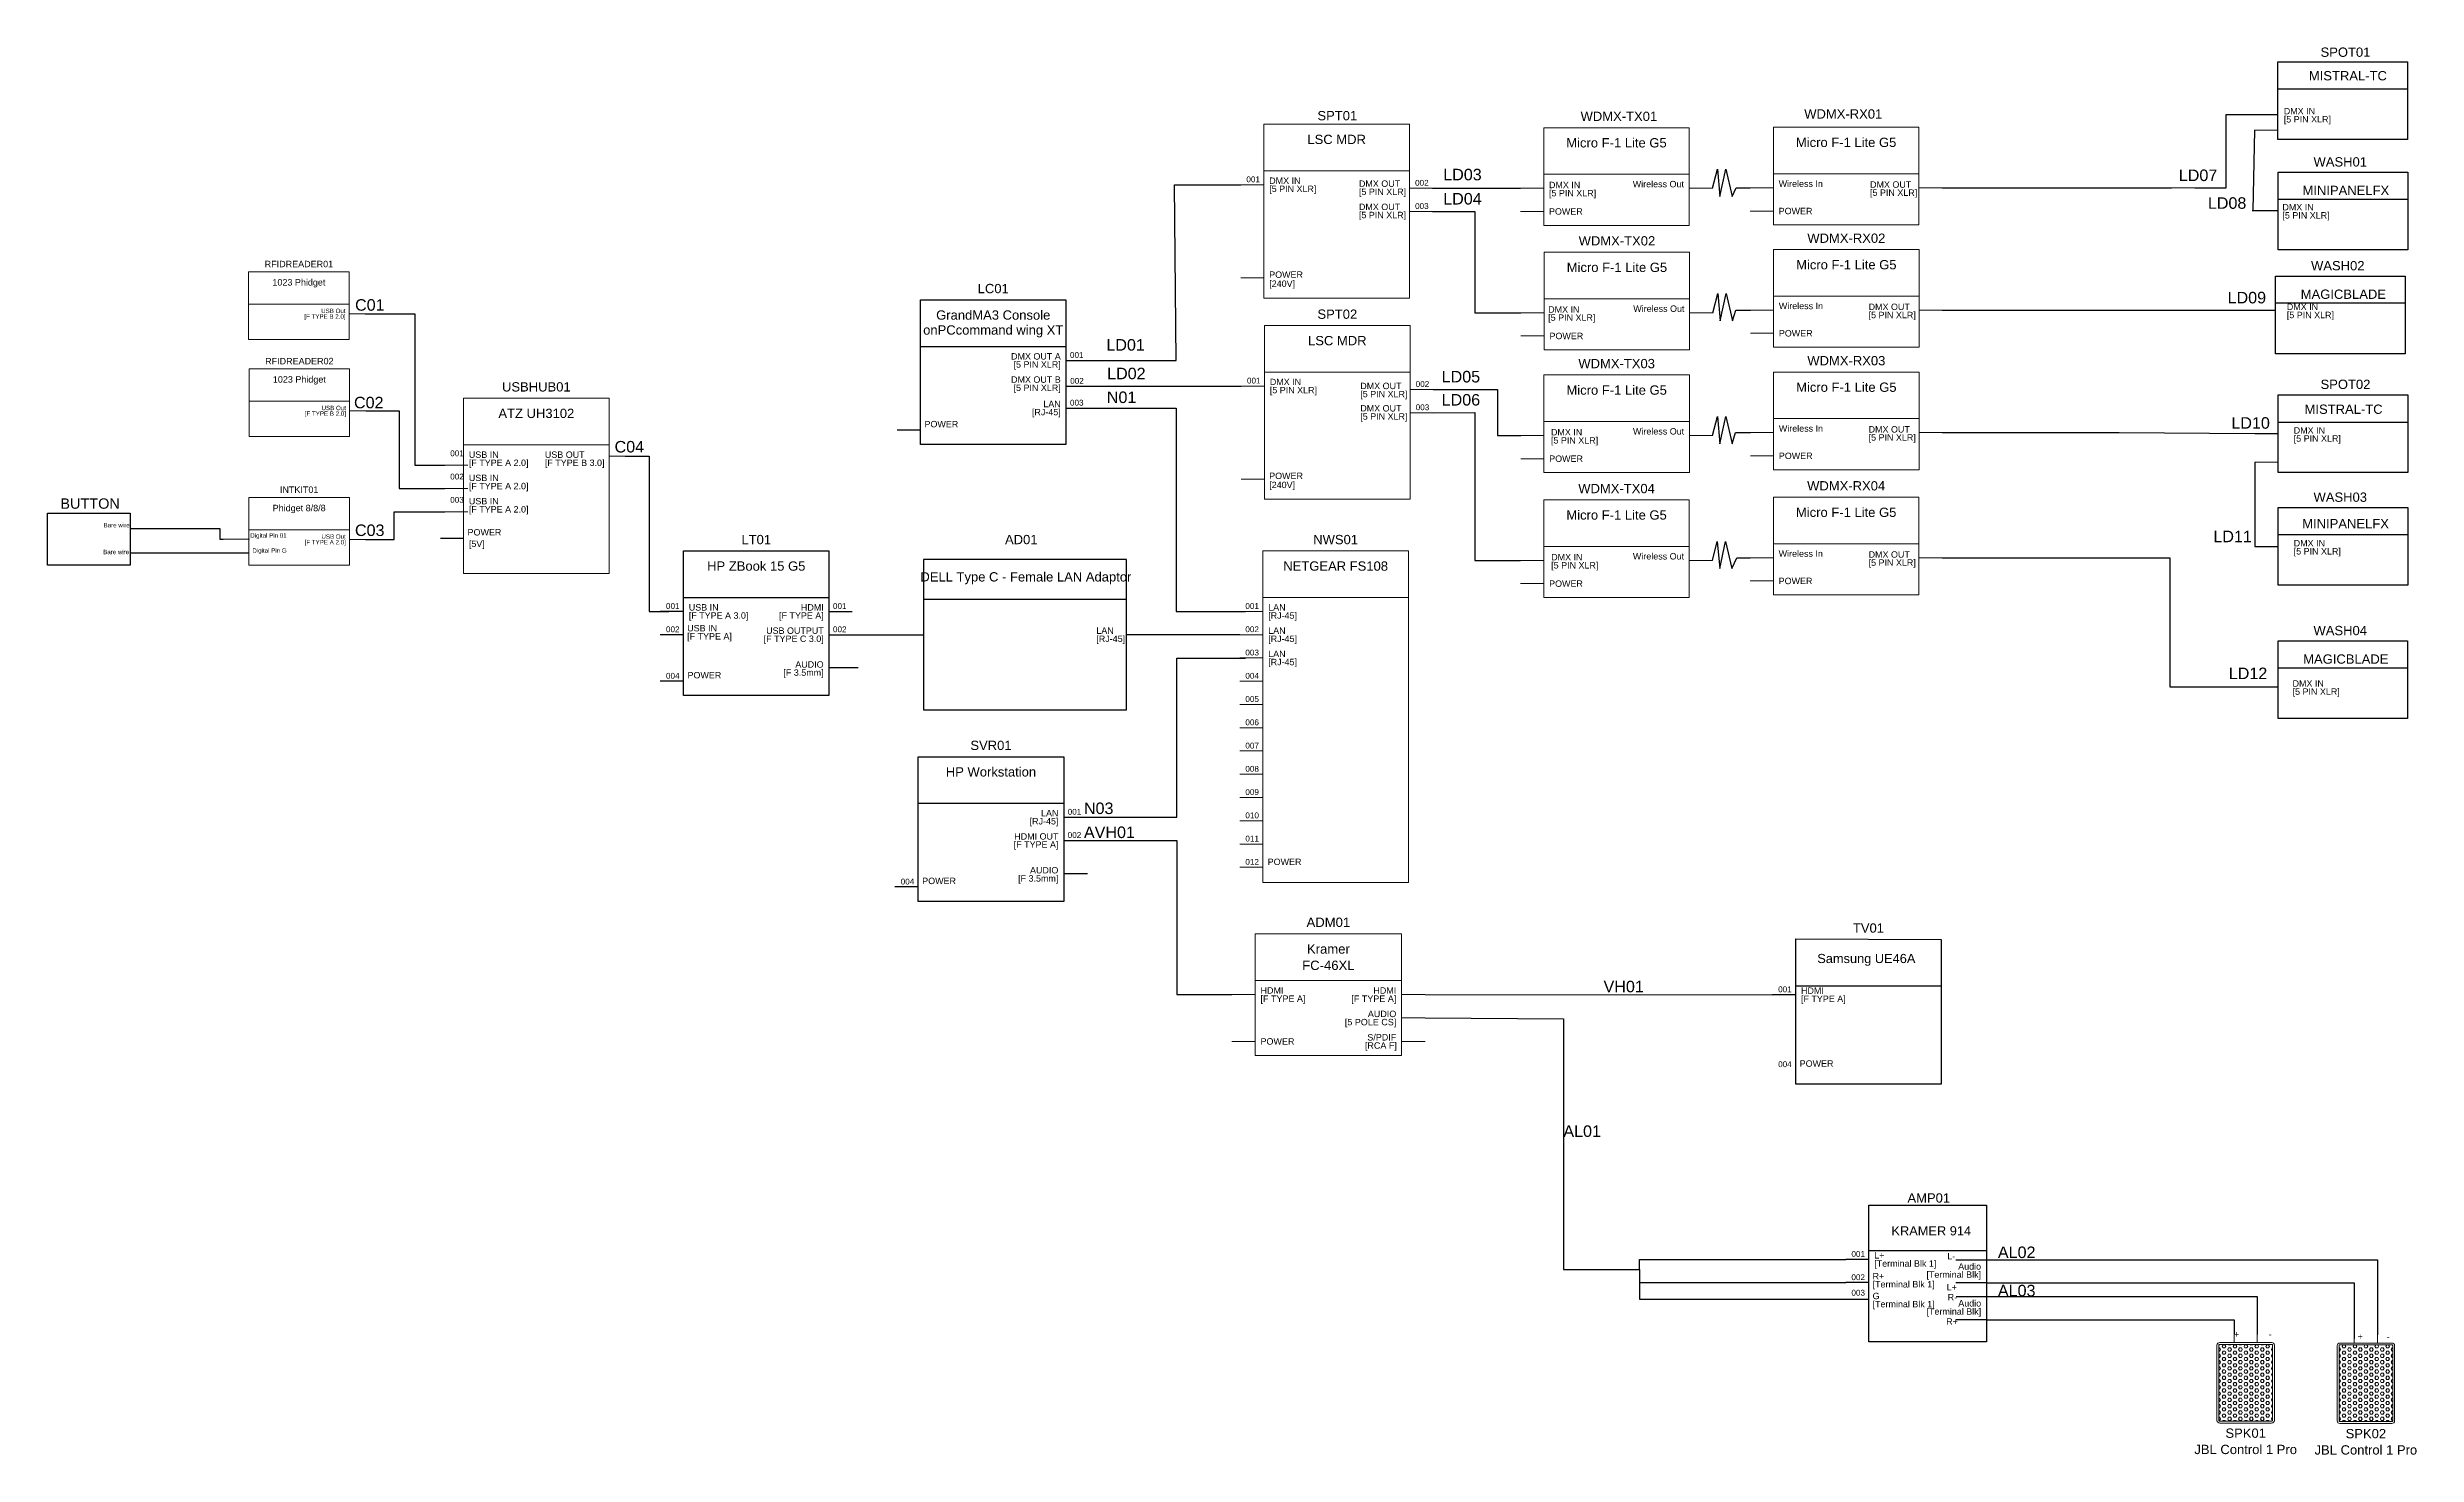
# Model space of a CAD drawing. Header units: millimetres. Extents: x 2419 to 2933, y 1743 to 2048.
import ezdxf
from ezdxf.enums import TextEntityAlignment as Align

# ---------------------------------------------------------------- set-up
doc = ezdxf.new("R2010")
doc.units = ezdxf.units.MM
doc.layers.add('BLOCK BORDER', color=7, linetype='Continuous', lineweight=18)
doc.layers.add('BLOCK BORDER IN', color=7, linetype='Continuous', lineweight=5)
doc.styles.add('CAD_SALES', font='arial.ttf')
doc.styles.get("Standard").update_dxf_attribs({"font": 'arial.ttf'})

# ---------------------------------------------------------------- blocks, each defined once
blk = doc.blocks.new('H')
at = {"layer": 'BLOCK BORDER IN'}
h = blk.add_hatch(dxfattribs=at)
h.set_pattern_fill('HEX', color=256, scale=0.125, style=0)
h.set_pattern_definition([(0, (0, 0), (0, 0.0270633), [0.015625, -0.03125]), (120, (0, 0), (-0.0234375, -0.0135316), [0.015625, -0.03125]), (60, (0.015625, 0), (-0.0234375, 0.0135316), [0.015625, -0.03125])])
h.paths.add_polyline_path([(0.231, -0.007, 0.414214), (0.223, 0), (-0.223, 0, 0.414214), (-0.231, -0.007), (-0.231, -0.653, 0.414214), (-0.223, -0.661), (0.223, -0.661, 0.414214), (0.231, -0.653)])
blk = doc.blocks.new('SI 26')
at = {"layer": 'BLOCK BORDER'}
for points in [[(0, -0.07), (0, 0)], [(0.2, -0.07), (0.2, 0)]]:
    blk.add_lwpolyline(points, dxfattribs=at)
blk.add_lwpolyline([(-0.123, -0.762), (0.323, -0.762, 0.414214), (0.347, -0.739), (0.347, -0.093, 0.414214), (0.323, -0.07), (-0.123, -0.07, 0.414214), (-0.147, -0.093), (-0.147, -0.739, 0.414214)], format="xyb", close=True, dxfattribs=at)
at = {"layer": 'BLOCK BORDER IN'}
blk.add_lwpolyline([(-0.123, -0.746), (0.323, -0.746, 0.414214), (0.331, -0.739), (0.331, -0.093, 0.414214), (0.323, -0.086), (-0.123, -0.086, 0.414214), (-0.131, -0.093), (-0.131, -0.739, 0.414214)], format="xyb", close=True, dxfattribs=at)
blk.add_blockref('H', (0.1, -0.086), dxfattribs=at)
at = {"style": 'CAD_SALES'}
for tag, p in [('SPKR_LBL', (0.1, -0.849)), ('SPKR_PN', (0.1, -0.989))]:
    blk.add_attdef(tag, text='', height=0.08, dxfattribs=at).set_placement(p, align=Align.MIDDLE_CENTER)
blk = doc.blocks.new('HDMI F A R')
at = {"style": 'CAD_SALES'}
for s, p in [('HDMI', (-0.045, 0.035)), ('[F TYPE A]', (-0.045, -0.035))]:
    blk.add_text(s, height=0.055, dxfattribs=at).set_placement(p, align=Align.MIDDLE_RIGHT)
blk = doc.blocks.new('AUD-5POLE R')
at = {"style": 'CAD_SALES'}
for s, p in [('AUDIO', (-0.045, 0.035)), ('[5 POLE CS]', (-0.045, -0.035))]:
    blk.add_text(s, height=0.055, dxfattribs=at).set_placement(p, align=Align.MIDDLE_RIGHT)
blk = doc.blocks.new('HDMI F A L')
at = {"style": 'CAD_SALES'}
for s, p in [('HDMI', (0.045, 0.035)), ('[F TYPE A]', (0.045, -0.035))]:
    blk.add_text(s, height=0.055, dxfattribs=at).set_placement(p, align=Align.MIDDLE_LEFT)

msp = doc.modelspace()

# ---------------------------------------------------------------- linework, layer by layer
for p, q in [((2897.48, 2030.1), (2897.11, 2012.69)), ((2779.93, 2017.52), (2780.96, 2021.65)), ((2780.96, 2021.65), (2781.52, 2015.73)), ((2781.52, 2015.73), (2782.77, 2021.65)), ((2782.77, 2021.65), (2784.14, 2015.73)), ((2784.14, 2015.73), (2785.06, 2017.61)), ((2785.06, 2017.61), (2788.06, 2017.61)), ((2829.7, 2017.61), (2879.49, 2017.59)), ((2896.95, 2012.69), (2902.57, 2012.69)), ((2779.99, 1990.5), (2781.02, 1994.63)), ((2781.02, 1994.63), (2781.58, 1988.71)), ((2781.58, 1988.71), (2782.83, 1994.63)), ((2782.83, 1994.63), (2784.2, 1988.71)), ((2608.12, 1961.89), (2608.12, 1993.27)), ((2608.12, 1993.27), (2639.66, 1993.27)), ((2639.66, 1993.27), (2639.66, 1961.89)), ((2784.2, 1988.71), (2784.96, 1991.07)), ((2784.96, 1991.07), (2788.11, 1991.07)), ((2608.12, 1983.18), (2639.66, 1983.18)), ((2639.66, 1980.15), (2644.71, 1980.15)), ((2639.71, 1974.54), (2644.76, 1974.54)), ((2639.67, 1969.81), (2644.72, 1969.81)), ((2608.12, 1965.01), (2603.08, 1965.01)), ((2779.93, 1963.87), (2780.96, 1968)), ((2780.96, 1968), (2781.52, 1962.08)), ((2781.52, 1962.08), (2782.77, 1968)), ((2782.77, 1968), (2784.14, 1962.08)), ((2784.14, 1962.08), (2784.92, 1964.5)), ((2784.92, 1964.5), (2788.11, 1964.5)), ((2829.74, 1964.5), (2868.08, 1964.5)), ((2868.08, 1964.5), (2868.08, 1964.5)), ((2868.08, 1964.5), (2897.54, 1964.28)), ((2897.54, 1964.28), (2902.57, 1964.28)), ((2639.66, 1961.89), (2608.12, 1961.89)), ((2897.54, 1958.1), (2897.54, 1939.8)), ((2436.72, 1943.65), (2456.17, 1943.65)), ((2456.17, 1943.65), (2456.17, 1941.35)), ((2436.72, 1938.41), (2462.45, 1938.41)), ((2456.17, 1941.35), (2456.84, 1941.35)), ((2509.02, 1941.54), (2503.97, 1941.54)), ((2556.72, 1907.42), (2556.72, 1938.81)), ((2556.72, 1938.81), (2588.26, 1938.81)), ((2588.26, 1938.81), (2588.26, 1907.42)), ((2779.91, 1936.76), (2780.94, 1940.89)), ((2780.94, 1940.89), (2781.5, 1934.98)), ((2781.5, 1934.98), (2782.75, 1940.89)), ((2782.75, 1940.89), (2784.12, 1934.98)), ((2784.12, 1934.98), (2785.21, 1937.35)), ((2785.21, 1937.35), (2788.07, 1937.35)), ((2897.54, 1939.8), (2902.57, 1939.8)), ((2556.72, 1928.71), (2588.26, 1928.71)), ((2608.8, 1928.35), (2652.76, 1928.35)), ((2556.72, 1925.69), (2551.68, 1925.69)), ((2588.26, 1925.69), (2593.31, 1925.69)), ((2556.72, 1920.64), (2551.68, 1920.64)), ((2588.26, 1920.64), (2593.31, 1920.64)), ((2593.31, 1920.64), (2608.8, 1920.64)), ((2677.35, 1920.64), (2652.76, 1920.64)), ((2588.26, 1913.49), (2594.56, 1913.49)), ((2556.72, 1910.55), (2551.68, 1910.55)), ((2588.26, 1907.42), (2556.72, 1907.42)), ((2607.63, 1862.78), (2607.63, 1894.17)), ((2607.63, 1894.17), (2639.17, 1894.17)), ((2639.17, 1894.17), (2639.17, 1862.78)), ((2607.63, 1884.07), (2639.17, 1884.07)), ((2639.17, 1881.04), (2644.22, 1881.04)), ((2639.17, 1876), (2644.22, 1876)), ((2607.63, 1865.91), (2602.58, 1865.91)), ((2639.17, 1868.85), (2644.31, 1868.85)), ((2639.17, 1862.78), (2607.63, 1862.78)), ((2797.95, 1823.15), (2797.95, 1854.66)), ((2797.95, 1854.66), (2829.49, 1854.53)), ((2829.49, 1854.53), (2829.49, 1823.15)), ((2797.95, 1842.52), (2792.91, 1842.52)), ((2797.95, 1844.44), (2829.49, 1844.44)), ((2717.54, 1837.48), (2747.55, 1837.33)), ((2747.55, 1837.33), (2747.55, 1784.98)), ((2829.49, 1823.15), (2797.95, 1823.15)), ((2813.81, 1796.84), (2839.34, 1796.84)), ((2813.81, 1767.22), (2813.81, 1796.84)), ((2839.34, 1796.84), (2839.34, 1767.22)), ((2747.55, 1784.98), (2747.55, 1782.88)), ((2764.09, 1782.88), (2764.09, 1785.11)), ((2764.09, 1785.11), (2808.79, 1785.11)), ((2813.84, 1785.11), (2808.79, 1785.11)), ((2813.81, 1787.02), (2839.34, 1787.02)), ((2832.71, 1785.04), (2839.29, 1785.04)), ((2747.55, 1782.88), (2764.09, 1782.88)), ((2764.09, 1782.88), (2764.09, 1780.06)), ((2764.09, 1780.06), (2808.79, 1780.06)), ((2764.09, 1780.06), (2764.09, 1776.49)), ((2813.84, 1780.06), (2808.79, 1780.06)), ((2839.29, 1780), (2832.71, 1780)), ((2764.09, 1776.49), (2813.81, 1776.49)), ((2832.73, 1777.05), (2839.31, 1777.05)), ((2839.31, 1772), (2832.73, 1772)), ((2839.34, 1767.22), (2813.81, 1767.22))]:
    msp.add_line(p, q)
for points in [[(2902.55, 2044.91), (2930.65, 2044.91), (2930.65, 2028.04), (2902.55, 2028.04)], [(2902.57, 2020.97), (2930.68, 2020.97), (2930.68, 2004.11), (2902.57, 2004.11)], [(2902.03, 1998.45), (2930.13, 1998.45), (2930.13, 1981.59), (2902.03, 1981.59)], [(2902.57, 1972.71), (2930.68, 1972.71), (2930.68, 1955.85), (2902.57, 1955.85)], [(2902.57, 1948.23), (2930.68, 1948.23), (2930.68, 1931.37), (2902.57, 1931.37)], [(2418.74, 1946.97), (2436.72, 1946.97), (2436.72, 1935.73), (2418.74, 1935.73)], [(2608.8, 1904.33), (2652.76, 1904.33), (2652.76, 1936.95), (2608.8, 1936.95)], [(2902.56, 1919.29), (2930.66, 1919.29), (2930.66, 1902.43), (2902.56, 1902.43)]]:
    msp.add_lwpolyline(points, close=True)
for points in [[(2902.49, 2039.05), (2930.6, 2039.05)], [(2884.54, 2017.59), (2891.33, 2017.59), (2891.33, 2033.53), (2902.55, 2033.53)], [(2644.74, 1980.15), (2663.57, 1980.15), (2663.21, 2018.26), (2677.57, 2018.26)], [(2719.2, 2017.51), (2738.25, 2017.52)], [(2902.58, 2015.14), (2930.69, 2015.14)], [(2719.2, 2012.46), (2728.32, 2012.46), (2728.32, 1990.5), (2738.36, 1990.5)], [(2487.68, 1990.28), (2498.42, 1990.28), (2498.42, 1957.39), (2504.91, 1957.39)], [(2829.74, 1991.07), (2902.03, 1991.07)], [(2902.03, 1992.62), (2930.15, 1992.62)], [(2644.62, 1974.54), (2677.7, 1974.59)], [(2719.33, 1973.85), (2733.28, 1973.85), (2733.28, 1963.87), (2738.3, 1963.87)], [(2487.78, 1969.22), (2495.05, 1969.22), (2495.05, 1952.34), (2504.91, 1952.34)], [(2644.74, 1969.81), (2663.57, 1969.81), (2663.57, 1925.69), (2678.6, 1925.69)], [(2719.33, 1968.8), (2728.32, 1968.86), (2728.32, 1936.76), (2738.28, 1936.76)], [(2902.61, 1966.75), (2930.72, 1966.75)], [(2544.05, 1959.34), (2549.23, 1959.34), (2549.23, 1925.69), (2553.54, 1925.69)], [(2487.75, 1941.32), (2493.93, 1941.32), (2493.93, 1947.3), (2504.91, 1947.3)], [(2829.7, 1937.35), (2879.06, 1937.35), (2879.06, 1909.36), (2902.56, 1909.36)], [(2902.57, 1942.37), (2930.59, 1942.37)], [(2643.56, 1881.04), (2663.7, 1881.04), (2663.72, 1915.58), (2678.6, 1915.58)], [(2902.57, 1913.46), (2930.68, 1913.46)], [(2643.56, 1876), (2663.69, 1876), (2663.7, 1842.56), (2675.63, 1842.56)], [(2717.54, 1842.56), (2792.91, 1842.52)], [(2839.29, 1785.04), (2924.13, 1785.04), (2924.13, 1768.73)], [(2839.29, 1780), (2919.09, 1780), (2919.09, 1767.85)], [(2839.31, 1777.05), (2898.06, 1777.05), (2898.06, 1768.83)], [(2839.31, 1772), (2893.02, 1772), (2893.02, 1768.83)]]:
    msp.add_lwpolyline(points)
at = {"layer": 'BLOCK BORDER'}
for p, q in [((2902.52, 2030.1), (2897.48, 2030.1)), ((2682.61, 2021.28), (2714.15, 2021.28)), ((2743.3, 2020.55), (2774.84, 2020.55)), ((2793.11, 2020.64), (2824.65, 2020.64)), ((2682.61, 2018.26), (2677.57, 2018.26)), ((2719.2, 2017.51), (2714.15, 2017.51)), ((2743.3, 2017.52), (2738.25, 2017.52)), ((2774.84, 2017.52), (2779.88, 2017.52)), ((2793.11, 2017.61), (2788.06, 2017.61)), ((2824.65, 2017.61), (2829.7, 2017.61)), ((2879.49, 2017.59), (2884.54, 2017.59)), ((2714.15, 2012.46), (2719.2, 2012.46)), ((2743.3, 2012.47), (2738.25, 2012.47)), ((2793.11, 2012.56), (2788.06, 2012.56)), ((2677.57, 1998.07), (2682.61, 1998.07)), ((2793.16, 1994.1), (2824.7, 1994.1)), ((2462.38, 1992.37), (2484.19, 1992.37)), ((2484.19, 1990.28), (2487.68, 1990.28)), ((2743.4, 1990.5), (2738.36, 1990.5)), ((2743.4, 1993.53), (2774.94, 1993.53)), ((2774.94, 1990.5), (2779.99, 1990.5)), ((2793.16, 1991.07), (2788.11, 1991.07)), ((2824.7, 1991.07), (2829.74, 1991.07)), ((2743.4, 1985.45), (2738.36, 1985.45)), ((2793.16, 1986.03), (2788.11, 1986.03)), ((2682.75, 1974.59), (2677.7, 1974.59)), ((2682.75, 1977.62), (2714.29, 1977.62)), ((2719.33, 1973.85), (2714.28, 1973.85)), ((2462.48, 1971.32), (2484.29, 1971.32)), ((2484.29, 1969.22), (2487.78, 1969.22)), ((2714.28, 1968.8), (2719.33, 1968.8)), ((2743.34, 1963.87), (2738.3, 1963.87)), ((2743.34, 1966.9), (2774.88, 1966.9)), ((2774.88, 1963.87), (2779.93, 1963.87)), ((2793.16, 1964.5), (2788.11, 1964.5)), ((2793.16, 1967.53), (2824.7, 1967.53)), ((2824.7, 1964.5), (2829.74, 1964.5)), ((2509.02, 1961.85), (2540.56, 1961.85)), ((2540.56, 1959.34), (2544.05, 1959.34)), ((2743.34, 1958.83), (2738.3, 1958.83)), ((2793.16, 1959.45), (2788.11, 1959.45)), ((2902.59, 1958.1), (2897.54, 1958.1)), ((2509.96, 1957.39), (2504.91, 1957.39)), ((2677.7, 1954.41), (2682.75, 1954.41)), ((2509.96, 1952.34), (2504.91, 1952.34)), ((2462.45, 1943.41), (2484.26, 1943.41)), ((2504.91, 1947.3), (2509.96, 1947.3)), ((2456.84, 1941.35), (2462.55, 1941.35)), ((2484.26, 1941.32), (2487.75, 1941.32)), ((2743.32, 1939.79), (2774.86, 1939.79)), ((2793.12, 1937.35), (2788.07, 1937.35)), ((2793.12, 1940.38), (2824.66, 1940.38)), ((2824.66, 1937.35), (2829.7, 1937.35)), ((2743.32, 1936.76), (2738.28, 1936.76)), ((2774.86, 1936.76), (2779.91, 1936.76)), ((2793.12, 1932.3), (2788.07, 1932.3)), ((2682.39, 1928.72), (2713.93, 1928.72)), ((2743.32, 1931.72), (2738.28, 1931.72)), ((2682.39, 1925.69), (2677.35, 1925.69)), ((2682.39, 1920.64), (2677.35, 1920.64)), ((2677.35, 1915.59), (2682.39, 1915.59)), ((2677.35, 1910.55), (2682.39, 1910.55)), ((2677.35, 1905.5), (2682.39, 1905.5)), ((2677.35, 1900.46), (2682.39, 1900.46)), ((2677.35, 1895.41), (2682.39, 1895.41)), ((2677.35, 1890.36), (2682.39, 1890.36)), ((2677.35, 1885.32), (2682.39, 1885.32)), ((2677.35, 1880.27), (2682.39, 1880.27)), ((2677.35, 1875.22), (2682.39, 1875.22)), ((2677.35, 1870.18), (2682.39, 1870.18)), ((2680.71, 1845.6), (2712.46, 1845.6)), ((2680.71, 1842.56), (2675.63, 1842.56)), ((2712.46, 1842.56), (2717.54, 1842.56)), ((2712.46, 1837.48), (2717.54, 1837.48)), ((2675.63, 1832.4), (2680.71, 1832.4)), ((2712.46, 1832.4), (2717.54, 1832.4))]:
    msp.add_line(p, q, dxfattribs=at)
for points in [[(2714.15, 1993.68), (2682.61, 1993.68), (2682.61, 2031.38), (2714.15, 2031.38)], [(2774.84, 2009.44), (2743.3, 2009.44), (2743.3, 2030.64), (2774.84, 2030.64)], [(2824.65, 2009.53), (2793.11, 2009.53), (2793.11, 2030.73), (2824.65, 2030.73)], [(2824.7, 1983), (2793.16, 1983), (2793.16, 2004.19), (2824.7, 2004.19)], [(2484.19, 1984.7), (2462.38, 1984.7), (2462.38, 1999.35), (2484.19, 1999.35)], [(2774.94, 1982.42), (2743.4, 1982.42), (2743.4, 2003.62), (2774.94, 2003.62)], [(2714.29, 1950.02), (2682.75, 1950.02), (2682.75, 1987.72), (2714.29, 1987.72)], [(2484.29, 1963.64), (2462.48, 1963.64), (2462.48, 1978.29), (2484.29, 1978.29)], [(2774.88, 1955.8), (2743.34, 1955.8), (2743.34, 1976.99), (2774.88, 1976.99)], [(2824.7, 1956.43), (2793.16, 1956.43), (2793.16, 1977.62), (2824.7, 1977.62)], [(2540.56, 1933.89), (2509.02, 1933.89), (2509.02, 1971.94), (2540.56, 1971.94)], [(2484.26, 1935.73), (2462.45, 1935.73), (2462.45, 1950.39), (2484.26, 1950.39)], [(2774.86, 1928.69), (2743.32, 1928.69), (2743.32, 1949.89), (2774.86, 1949.89)], [(2824.66, 1929.28), (2793.12, 1929.28), (2793.12, 1950.47), (2824.66, 1950.47)], [(2713.93, 1866.9), (2682.39, 1866.9), (2682.39, 1938.81), (2713.93, 1938.81)], [(2712.46, 1829.35), (2680.71, 1829.35), (2680.71, 1855.76), (2712.46, 1855.76)]]:
    msp.add_lwpolyline(points, close=True, dxfattribs=at)

# ---------------------------------------------------------------- block references
at = {"xscale": 25.4, "yscale": 25.4, "zscale": 25.4}
for name, p in [('HDMI F A L', (2680.71, 1842.56)), ('HDMI F A R', (2712.46, 1842.56)), ('AUD-5POLE R', (2712.46, 1837.48))]:
    msp.add_blockref(name, p, dxfattribs=at)
at = {"xscale": 25.23219557241346, "yscale": 25.23219557241346, "zscale": 25.23219557241346}
for p, values in [((2893.02, 1768.83), {'SPKR_LBL': 'SPK01', 'SPKR_PN': 'JBL Control 1 Pro'}), ((2919.09, 1768.73), {'SPKR_LBL': 'SPK02', 'SPKR_PN': 'JBL Control 1 Pro'})]:
    msp.add_blockref('SI 26', p, dxfattribs=at).add_auto_attribs(values)

# ---------------------------------------------------------------- texts
at = {"style": 'CAD_SALES'}
for s, height, p in [('[5 PIN XLR]', 1.3878, (2903.81, 2032.46)), ('DMX IN', 1.388, (2903.81, 2034.23)), ('DMX IN', 1.388, (2683.75, 2019.14)), ('[5 PIN XLR]', 1.3878, (2683.75, 2017.37)), ('[5 PIN XLR]', 1.3878, (2703.21, 2016.74)), ('DMX OUT', 1.388, (2703.21, 2018.5)), ('[5 PIN XLR]', 1.3878, (2744.43, 2016.44)), ('DMX IN', 1.388, (2744.43, 2018.21)), ('Wireless In', 1.3878, (2794.25, 2018.49)), ('[5 PIN XLR]', 1.3878, (2814.07, 2016.54)), ('DMX OUT', 1.388, (2814.07, 2018.3)), ('[5 PIN XLR]', 1.3878, (2703.21, 2011.69)), ('DMX OUT', 1.388, (2703.21, 2013.46)), ('POWER', 1.388, (2744.43, 2012.47)), ('POWER', 1.388, (2794.25, 2012.56)), ('[5 PIN XLR]', 1.3878, (2903.51, 2011.62)), ('DMX IN', 1.388, (2903.51, 2013.39)), ('POWER', 1.388, (2683.75, 1998.76)), ('[240V]', 1.388, (2683.75, 1996.79)), ('[5 PIN XLR]', 1.3878, (2744.26, 1989.43)), ('DMX IN', 1.388, (2744.26, 1991.19)), ('Wireless In', 1.3878, (2794.29, 1991.96)), ('[5 PIN XLR]', 1.3878, (2813.76, 1990)), ('DMX OUT', 1.388, (2813.76, 1991.77)), ('[5 PIN XLR]', 1.3878, (2904.47, 1990)), ('DMX IN', 1.388, (2904.47, 1991.77)), ('POWER', 1.388, (2744.54, 1985.45)), ('POWER', 1.388, (2794.29, 1986.03)), ('001', 1.262, (2640.54, 1981.33)), ('002', 1.262, (2640.58, 1975.71)), ('[5 PIN XLR]', 1.3878, (2683.88, 1973.71)), ('DMX IN', 1.388, (2683.88, 1975.48)), ('[5 PIN XLR]', 1.3878, (2703.5, 1972.85)), ('DMX OUT', 1.388, (2703.5, 1974.61)), ('003', 1.262, (2640.54, 1970.98)), ('[5 PIN XLR]', 1.3878, (2703.5, 1967.99)), ('DMX OUT', 1.388, (2703.5, 1969.76)), ('POWER', 1.388, (2608.98, 1966.33)), ('[5 PIN XLR]', 1.3878, (2744.86, 1962.8)), ('DMX IN', 1.388, (2744.86, 1964.57)), ('Wireless In', 1.3878, (2794.29, 1965.38)), ('[5 PIN XLR]', 1.3878, (2813.76, 1963.43)), ('DMX OUT', 1.388, (2813.76, 1965.19)), ('[5 PIN XLR]', 1.3878, (2905.96, 1963.21)), ('DMX IN', 1.388, (2905.96, 1964.97)), ('[F TYPE A 2.0]', 1.3878, (2510.16, 1957.94)), ('USB IN', 1.388, (2510.16, 1959.7)), ('[F TYPE B 3.0]', 1.3878, (2526.64, 1957.94)), ('USB OUT', 1.388, (2526.64, 1959.7)), ('POWER', 1.388, (2744.48, 1958.83)), ('POWER', 1.388, (2794.29, 1959.45)), ('[F TYPE A 2.0]', 1.3878, (2510.16, 1952.89)), ('USB IN', 1.388, (2510.16, 1954.66)), ('[240V]', 1.388, (2683.75, 1953.13)), ('POWER', 1.388, (2683.75, 1955.1)), ('[F TYPE A 2.0]', 1.3878, (2510.16, 1947.84)), ('USB IN', 1.388, (2510.16, 1949.61)), ('POWER', 1.388, (2509.88, 1942.86)), ('[5V]', 1.388, (2510.16, 1940.36)), ('DMX IN', 1.388, (2744.91, 1937.46)), ('Wireless In', 1.3878, (2794.25, 1938.23)), ('DMX OUT', 1.388, (2813.76, 1938.04)), ('[5 PIN XLR]', 1.3878, (2905.96, 1938.73)), ('DMX IN', 1.388, (2905.96, 1940.49)), ('POWER', 1.388, (2744.46, 1931.72)), ('[5 PIN XLR]', 1.3878, (2744.91, 1935.69)), ('POWER', 1.388, (2794.25, 1932.3)), ('[5 PIN XLR]', 1.3878, (2813.76, 1936.28)), ('USB IN', 1.388, (2557.86, 1926.57)), ('001', 1.262, (2589.13, 1926.86)), ('LAN', 1.388, (2683.53, 1926.57)), ('USB IN', 1.388, (2557.51, 1922.06)), ('[F TYPE A 3.0]', 1.3878, (2557.86, 1924.8)), ('002', 1.262, (2589.13, 1921.81)), ('LAN', 1.388, (2646.25, 1921.52)), ('[RJ-45]', 1.388, (2683.53, 1924.8)), ('LAN', 1.388, (2683.53, 1921.52)), ('[F TYPE A]', 1.388, (2557.51, 1920.29)), ('[RJ-45]', 1.388, (2646.25, 1919.76)), ('[RJ-45]', 1.388, (2683.53, 1919.76)), ('LAN', 1.388, (2683.53, 1916.48)), ('POWER', 1.388, (2557.58, 1911.86)), ('[RJ-45]', 1.388, (2683.53, 1914.71)), ('[5 PIN XLR]', 1.3878, (2905.72, 1908.29)), ('DMX IN', 1.388, (2905.72, 1910.06)), ('001', 1.262, (2640.04, 1882.22)), ('002', 1.262, (2640.04, 1877.17)), ('POWER', 1.388, (2608.49, 1867.22)), ('[F TYPE A]', 1.388, (2799.09, 1841.64)), ('HDMI', 1.388, (2799.09, 1843.41)), ('POWER', 1.397, (2681.85, 1832.4)), ('POWER', 1.388, (2798.81, 1827.59)), ('[Terminal Blk 1]', 1.3878, (2814.98, 1784.22)), ('L+', 1.388, (2814.98, 1785.99)), ('L-', 1.388, (2830.82, 1785.8)), ('[Terminal Blk 1]', 1.3878, (2814.62, 1779.71)), ('R+', 1.388, (2814.62, 1781.48)), ('L+', 1.388, (2830.68, 1779.09)), ('G', 1.39, (2814.62, 1777.17)), ('[Terminal Blk 1]', 1.3878, (2814.62, 1775.41)), ('R-', 1.388, (2830.91, 1776.92)), ('R+', 1.388, (2830.6, 1771.62)), ('+', 1.39, (2893.02, 1768.85)), ('-', 1.39, (2900.55, 1768.85)), ('+', 1.39, (2919.81, 1768.36)), ('-', 1.39, (2926.14, 1768.36))]:
    msp.add_text(s, height=height, dxfattribs=at).set_placement(p, align=Align.MIDDLE_LEFT)
for s, height, p in [('LSC MDR', 2.019, (2698.38, 2028.1)), ('Micro F-1 Lite G5', 2.0186, (2759.07, 2027.36)), ('Micro F-1 Lite G5', 2.0186, (2808.88, 2027.45)), ('Micro F-1 Lite G5', 2.0186, (2759.17, 2000.34)), ('Micro F-1 Lite G5', 2.0186, (2808.93, 2000.91)), ('1023 Phidget', 1.3958, (2473.29, 1997.09)), ('GrandMA3 Console', 2.0186, (2623.89, 1989.99)), ('onPCcommand wing XT', 2.0186, (2623.89, 1986.75)), ('LSC MDR', 2.019, (2698.52, 1984.44)), ('1023 Phidget', 1.3958, (2473.39, 1976.03)), ('Micro F-1 Lite G5', 2.0186, (2759.11, 1973.71)), ('Micro F-1 Lite G5', 2.0186, (2808.93, 1974.34)), ('ATZ UH3102', 2.019, (2524.79, 1968.66)), ('Phidget 8/8/8', 1.3958, (2473.35, 1948.12)), ('Micro F-1 Lite G5', 2.0186, (2759.09, 1946.61)), ('Micro F-1 Lite G5', 2.0186, (2808.89, 1947.19)), ('HP ZBook 15 G5', 2.0186, (2572.49, 1935.53)), ('DELL Type C - Female LAN Adaptor', 2.0186, (2630.97, 1933.19)), ('NETGEAR FS108', 2.0186, (2698.16, 1935.53)), ('HP Workstation', 2.0186, (2623.4, 1890.88)), ('Kramer', 2.032, (2696.58, 1852.46)), ('FC-46XL', 2.032, (2696.58, 1848.91))]:
    msp.add_text(s, height=height, dxfattribs=at).set_placement(p, align=Align.MIDDLE_CENTER)
for s, height, p in [('001', 1.262, (2681.74, 2019.43)), ('002', 1.262, (2718.33, 2018.68)), ('Wireless Out', 1.3878, (2773.7, 2018.4)), ('003', 1.262, (2718.33, 2013.64)), ('[F TYPE B 2.0]', 0.9596, (2483.41, 1989.67)), ('USB Out', 0.96, (2483.41, 1990.89)), ('Wireless Out', 1.3878, (2773.81, 1991.38)), ('DMX OUT A', 1.388, (2638.53, 1981.03)), ('[5 PIN XLR]', 1.3878, (2638.53, 1979.27)), ('DMX OUT B', 1.388, (2638.53, 1975.99)), ('[5 PIN XLR]', 1.3878, (2638.53, 1974.22)), ('001', 1.262, (2681.87, 1975.77)), ('002', 1.262, (2718.46, 1975.02)), ('[F TYPE B 2.0]', 0.9596, (2483.5, 1968.61)), ('USB Out', 0.96, (2483.5, 1969.83)), ('[RJ-45]', 1.388, (2638.53, 1968.93)), ('LAN', 1.388, (2638.53, 1970.69)), ('003', 1.262, (2718.46, 1969.98)), ('Wireless Out', 1.3878, (2773.75, 1964.76)), ('001', 1.262, (2509.05, 1959.99)), ('002', 1.262, (2509.05, 1954.95)), ('003', 1.262, (2509.05, 1949.9)), ('Bare wire', 0.96, (2436.59, 1944.4)), ('Digital Pin 01', 0.9596, (2470.64, 1942.17)), ('Bare wire', 0.96, (2436.49, 1938.58)), ('Digital Pin G', 0.9596, (2470.64, 1938.89)), ('[F TYPE A 2.0]', 0.9596, (2483.47, 1940.71)), ('USB Out', 0.96, (2483.47, 1941.93)), ('Wireless Out', 1.3878, (2773.73, 1937.65)), ('001', 1.262, (2555.85, 1926.86)), ('HDMI', 1.388, (2587.13, 1926.57)), ('001', 1.262, (2681.52, 1926.86)), ('002', 1.262, (2555.85, 1921.81)), ('USB OUTPUT', 1.388, (2587.13, 1921.52)), ('[F TYPE A]', 1.388, (2587.13, 1924.8)), ('002', 1.262, (2681.52, 1921.82)), ('[F TYPE C 3.0]', 1.3878, (2587.13, 1919.76)), ('003', 1.262, (2681.52, 1916.77)), ('004', 1.262, (2555.85, 1911.72)), ('[F 3.5mm]', 1.388, (2587.1, 1912.42)), ('AUDIO', 1.388, (2587.1, 1914.18)), ('004', 1.262, (2681.52, 1911.72)), ('005', 1.262, (2681.52, 1906.68)), ('006', 1.262, (2681.52, 1901.63)), ('007', 1.262, (2681.52, 1896.58)), ('008', 1.262, (2681.52, 1891.54)), ('009', 1.262, (2681.52, 1886.49)), ('[RJ-45]', 1.388, (2638.03, 1880.16)), ('LAN', 1.388, (2638.03, 1881.93)), ('010', 1.262, (2681.52, 1881.44)), ('[F TYPE A]', 1.388, (2638.03, 1875.11)), ('HDMI OUT', 1.388, (2638.03, 1876.88)), ('011', 1.262, (2681.52, 1876.4)), ('012', 1.262, (2681.52, 1871.35)), ('004', 1.262, (2606.76, 1867.08)), ('[F 3.5mm]', 1.388, (2638.01, 1867.77)), ('AUDIO', 1.388, (2638.01, 1869.54)), ('001', 1.262, (2797.08, 1843.7)), ('[RCA F]', 1.397, (2711.44, 1831.51)), ('S/PDIF', 1.397, (2711.31, 1833.29)), ('004', 1.262, (2797.08, 1827.45)), ('001', 1.262, (2812.97, 1786.28)), ('Audio', 1.388, (2838.15, 1783.58)), ('002', 1.262, (2812.97, 1781.24)), ('003', 1.262, (2812.97, 1777.88)), ('[Terminal Blk]', 1.3878, (2838.15, 1781.81)), ('[Terminal Blk]', 1.3878, (2838.17, 1773.81)), ('Audio', 1.388, (2838.17, 1775.58))]:
    msp.add_text(s, height=height, dxfattribs=at).set_placement(p, align=Align.MIDDLE_RIGHT)
for s, height, p in [('LD03', 2.5, (2721.49, 2019.22)), ('LD07', 2.5, (2881.04, 2019.06)), ('LD04', 2.5, (2721.49, 2013.97)), ('LD08', 2.5, (2887.34, 2013.04)), ('LD09', 2.5, (2891.62, 1992.52)), ('C01', 2.5, (2485.47, 1990.93)), ('LD01', 2.5, (2648.43, 1982.27)), ('LD02', 2.5, (2648.59, 1976.06)), ('N01', 2.5, (2648.53, 1970.9)), ('LD05', 2.5, (2721.15, 1975.37)), ('C02', 2.5, (2485.24, 1969.75)), ('LD06', 2.5, (2721.15, 1970.35)), ('LD10', 2.5, (2892.44, 1965.33)), ('C04', 2.5, (2541.76, 1960.17)), ('C03', 2.5, (2485.45, 1942.05)), ('LD11', 2.5, (2888.54, 1940.71)), ('LD12', 2.5, (2891.88, 1911)), ('N03', 2.5, (2643.56, 1881.73)), ('AVH01', 2.5, (2643.56, 1876.52)), ('Samsung UE46A', 1.9868, (2802.62, 1849.4)), ('VH01', 2.5, (2756.27, 1843.06)), ('AL01', 2.5, (2747.55, 1811.68)), ('AL02', 2.5, (2841.8, 1785.4)), ('AL03', 2.5, (2841.8, 1777.09))]:
    msp.add_text(s, height=height).set_placement(p)
at = {"attachment_point": 1}
for s, insert, char_height, width in [('POWER', (2683.42, 1872.06), 1.388, 3.6439), ('KRAMER 914', (2818.71, 1792.3), 1.987, 22.2288)]:
    msp.add_mtext(s, dxfattribs=dict(at, insert=insert, char_height=char_height, width=width))
at = {"style": 'CAD_SALES'}
for tag, text, height, p in [('SPOT01', 'DVC', 2.019, (2917.19, 2047.02)), ('MISTRAL-TC', 'DVC', 2.019, (2917.71, 2041.91)), ('SPT01', 'SW A', 2.019, (2698.52, 2033.25)), ('WDMX-TX01', 'DMX TX', 2.019, (2759.59, 2033.11)), ('WDMX-RX01', 'DMX TX', 2.019, (2808.26, 2033.62)), ('WASH01', 'DVC', 2.019, (2916.06, 2023.22)), ('MINIPANELFX', 'DVC', 2.019, (2917.27, 2017.03)), ('WDMX-TX02', 'DTP Tx', 2.019, (2759.17, 2006.09)), ('WDMX-RX02', 'DMX TX', 2.019, (2808.93, 2006.66)), ('RFIDREADER01', 'ACP', 1.396, (2473.29, 2001.06)), ('WASH02', 'DVC', 2.019, (2915.52, 2000.7)), ('LC01', 'Lighting Console', 2.0186, (2623.89, 1995.74)), ('MAGICBLADE', 'DVC', 2.019, (2916.73, 1994.51)), ('SPT02', 'SW A', 2.019, (2698.52, 1990.18)), ('RFIDREADER02', 'ACP', 1.396, (2473.39, 1980)), ('WDMX-TX03', 'DTP Tx', 2.019, (2759.11, 1979.46)), ('WDMX-RX03', 'DMX TX', 2.019, (2808.93, 1980.09)), ('USBHUB01', 'SW A', 2.019, (2524.79, 1974.41)), ('SPOT02', 'DVC', 2.019, (2917.19, 1974.96)), ('MISTRAL-TC', 'DVC', 2.019, (2916.78, 1969.56)), ('INTKIT01', 'ACP', 1.396, (2473.35, 1952.1)), ('WDMX-TX04', 'DTP Tx', 2.019, (2759.09, 1952.35)), ('WDMX-RX04', 'DMX TX', 2.019, (2808.89, 1952.94)), ('BUTTON', 'ACP', 2.248, (2428, 1949.09)), ('WASH03', 'DVC', 2.019, (2916.06, 1950.48)), ('MINIPANELFX', 'DVC', 2.019, (2917.21, 1944.73)), ('LT01', 'Laptop', 2.019, (2572.49, 1941.28)), ('AD01', 'LAN Adaptor', 2.0186, (2629.97, 1941.28)), ('NWS01', 'SW A', 2.019, (2698.16, 1941.28)), ('WASH04', 'DVC', 2.019, (2916.05, 1921.54)), ('MAGICBLADE', 'DVC', 2.019, (2917.26, 1915.35)), ('SVR01', 'Laptop', 2.019, (2623.4, 1896.63)), ('ADM01', 'HAE', 2.032, (2696.58, 1858.25)), ('TV01', 'DMP', 2.019, (2813.72, 1857)), ('AMP01', 'DMP', 2.019, (2826.81, 1798.44))]:
    msp.add_attdef(tag, text=text, height=height, dxfattribs=at).set_placement(p, align=Align.MIDDLE_CENTER)

doc.saveas('drawing.dxf')
